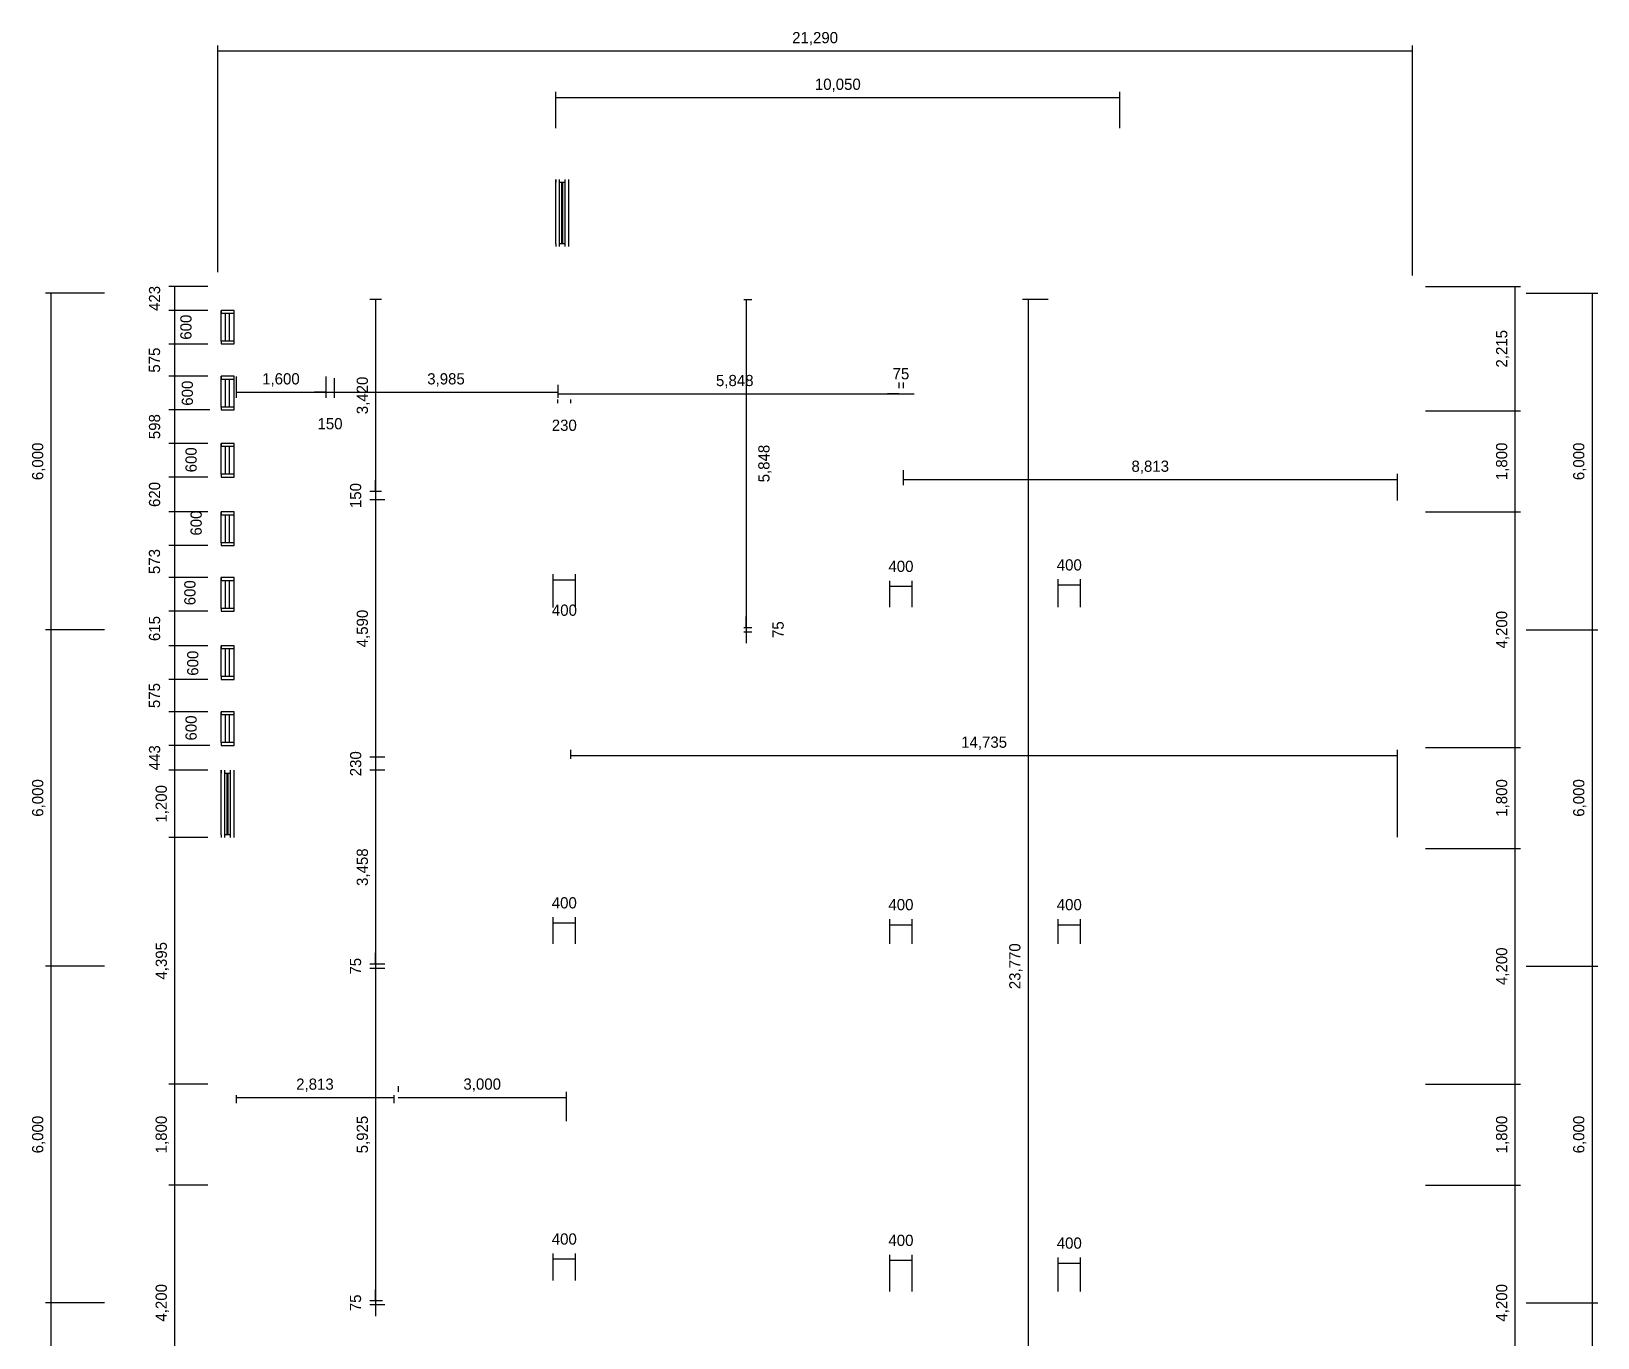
# Model space of a CAD drawing. Extents: x -2017610 to 288295, y -481381 to 250994.
# Drawn here: x 107735 to 135650, y -262426 to -239139 of the extents above; entities that cross this region are included whole.
import ezdxf

# ---------------------------------------------------------------- set-up
doc = ezdxf.new("R2010")
doc.units = 0
doc.header["$LTSCALE"] = 7
doc.header["$MEASUREMENT"] = 0
doc.header["$PDMODE"] = 2
doc.layers.get('0').update_dxf_attribs({"linetype": 'CONTINUOUS'})
doc.layers.get('DEFPOINTS').update_dxf_attribs({"linetype": 'CONTINUOUS'})
doc.layers.add('DIM', color=1, linetype='CONTINUOUS')
doc.layers.add('DOOR-WINDOW', color=8, linetype='CONTINUOUS')
doc.styles.add('STYLUS', font='stylu.ttf')
doc.dimstyles.new('DIM100S', dxfattribs={"dimscale": 0, "dimtxt": 200, "dimasz": 200, "dimexe": 100, "dimexo": 200, "dimgap": 100, "dimtad": 1, "dimdec": 0, "dimtxsty": 'STYLUS', "dimblk1": 'ARCHTICK', "dimblk2": 'ARCHTICK', "dimsah": 1, "dimcen": 100, "dimclrd": 256, "dimclre": 256, "dimclrt": 10, "dimazin": 3, "dimtfac": 1, "dimtdec": 0, "dimtmove": 0, "dimatfit": 3, "dimtolj": 1, "dimtzin": 0})

# ---------------------------------------------------------------- blocks, each defined once
blk = doc.blocks.new('*D485')
at = {"layer": 'DEFPOINTS', "color": 0}
for p in [(126433, -249007), (126033, -249605), (126433, -249605)]:
    blk.add_point(p, dxfattribs=at)
at = {"layer": 'DIM'}
for p, q in [((126033, -249405), (126033, -248907)), ((126433, -249405), (126433, -248907)), ((126033, -249007), (126433, -249007))]:
    blk.add_line(p, q, dxfattribs=at)
at = {"layer": 'DIM', "color": 10, "insert": (126233, -248652), "char_height": 200, "attachment_point": 5, "style": 'STYLUS'}
blk.add_mtext('\\A1;400', dxfattribs=at)
blk = doc.blocks.new('_ARCHTICK')
blk = doc.blocks.new('*D486')
at = {"layer": 'DEFPOINTS', "color": 0}
for p in [(123433, -249032), (123033, -249605), (123433, -249605)]:
    blk.add_point(p, dxfattribs=at)
at = {"layer": 'DIM'}
for p, q in [((123033, -249405), (123033, -248932)), ((123433, -249405), (123433, -248932)), ((123033, -249032), (123433, -249032))]:
    blk.add_line(p, q, dxfattribs=at)
at = {"layer": 'DIM', "color": 10, "insert": (123233, -248677), "char_height": 200, "attachment_point": 5, "style": 'STYLUS'}
blk.add_mtext('\\A1;400', dxfattribs=at)
blk = doc.blocks.new('*D487')
at = {"layer": 'DEFPOINTS', "color": 0}
for p in [(117435, -248914), (117035, -249608), (117435, -249608)]:
    blk.add_point(p, dxfattribs=at)
at = {"layer": 'DIM'}
for p, q in [((117035, -249408), (117035, -248814)), ((117035, -248914), (117435, -248914)), ((117435, -249408), (117435, -248814))]:
    blk.add_line(p, q, dxfattribs=at)
at = {"layer": 'DIM', "color": 10, "insert": (117235, -249459), "char_height": 200, "attachment_point": 5, "style": 'STYLUS'}
blk.add_mtext('\\A1;400', dxfattribs=at)
blk = doc.blocks.new('*D488')
at = {"layer": 'DEFPOINTS', "color": 0}
for p in [(117433, -255030), (117033, -255605), (117433, -255605)]:
    blk.add_point(p, dxfattribs=at)
at = {"layer": 'DIM'}
for p, q in [((117033, -255405), (117033, -254930)), ((117033, -255030), (117433, -255030)), ((117433, -255405), (117433, -254930))]:
    blk.add_line(p, q, dxfattribs=at)
at = {"layer": 'DIM', "color": 10, "insert": (117233, -254675), "char_height": 200, "attachment_point": 5, "style": 'STYLUS'}
blk.add_mtext('\\A1;400', dxfattribs=at)
blk = doc.blocks.new('*D489')
at = {"layer": 'DEFPOINTS', "color": 0}
for p in [(123433, -255064), (123033, -255605), (123433, -255605)]:
    blk.add_point(p, dxfattribs=at)
at = {"layer": 'DIM'}
for p, q in [((123033, -255405), (123033, -254964)), ((123033, -255064), (123433, -255064)), ((123433, -255405), (123433, -254964))]:
    blk.add_line(p, q, dxfattribs=at)
at = {"layer": 'DIM', "color": 10, "insert": (123233, -254708), "char_height": 200, "attachment_point": 5, "style": 'STYLUS'}
blk.add_mtext('\\A1;400', dxfattribs=at)
blk = doc.blocks.new('*D490')
at = {"layer": 'DEFPOINTS', "color": 0}
for p in [(126433, -255064), (126033, -255605), (126433, -255605)]:
    blk.add_point(p, dxfattribs=at)
at = {"layer": 'DIM'}
for p, q in [((126033, -255405), (126033, -254964)), ((126033, -255064), (126433, -255064)), ((126433, -255405), (126433, -254964))]:
    blk.add_line(p, q, dxfattribs=at)
at = {"layer": 'DIM', "color": 10, "insert": (126233, -254708), "char_height": 200, "attachment_point": 5, "style": 'STYLUS'}
blk.add_mtext('\\A1;400', dxfattribs=at)
blk = doc.blocks.new('*D491')
at = {"layer": 'DEFPOINTS', "color": 0}
for p in [(117433, -261023), (117033, -261605), (117433, -261605)]:
    blk.add_point(p, dxfattribs=at)
at = {"layer": 'DIM'}
for p, q in [((117033, -261405), (117033, -260923)), ((117433, -261405), (117433, -260923)), ((117033, -261023), (117433, -261023))]:
    blk.add_line(p, q, dxfattribs=at)
at = {"layer": 'DIM', "color": 10, "insert": (117233, -260668), "char_height": 200, "attachment_point": 5, "style": 'STYLUS'}
blk.add_mtext('\\A1;400', dxfattribs=at)
blk = doc.blocks.new('*D492')
at = {"layer": 'DEFPOINTS', "color": 0}
for p in [(123433, -261047), (123033, -261805), (123433, -261805)]:
    blk.add_point(p, dxfattribs=at)
at = {"layer": 'DIM'}
for p, q in [((123033, -261605), (123033, -260947)), ((123433, -261605), (123433, -260947)), ((123033, -261047), (123433, -261047))]:
    blk.add_line(p, q, dxfattribs=at)
at = {"layer": 'DIM', "color": 10, "insert": (123233, -260692), "char_height": 200, "attachment_point": 5, "style": 'STYLUS'}
blk.add_mtext('\\A1;400', dxfattribs=at)
blk = doc.blocks.new('*D493')
at = {"layer": 'DEFPOINTS', "color": 0}
for p in [(126433, -261096), (126033, -261805), (126433, -261805)]:
    blk.add_point(p, dxfattribs=at)
at = {"layer": 'DIM'}
for p, q in [((126033, -261605), (126033, -260996)), ((126433, -261605), (126433, -260996)), ((126033, -261096), (126433, -261096))]:
    blk.add_line(p, q, dxfattribs=at)
at = {"layer": 'DIM', "color": 10, "insert": (126233, -260741), "char_height": 200, "attachment_point": 5, "style": 'STYLUS'}
blk.add_mtext('\\A1;400', dxfattribs=at)
blk = doc.blocks.new('*D495')
at = {"layer": 'DEFPOINTS', "color": 0}
for p in [(127133, -240320), (117083, -241065), (127133, -241065)]:
    blk.add_point(p, dxfattribs=at)
at = {"layer": 'DIM'}
for p, q in [((117083, -240865), (117083, -240220)), ((117083, -240320), (127133, -240320)), ((127133, -240865), (127133, -240220))]:
    blk.add_line(p, q, dxfattribs=at)
at = {"layer": 'DIM', "color": 10, "insert": (122108, -240101), "char_height": 200, "attachment_point": 5, "style": 'STYLUS'}
blk.add_mtext('\\A1;10,050', dxfattribs=at)
blk = doc.blocks.new('*D496')
at = {"layer": 'DEFPOINTS', "color": 0}
for p in [(132348, -239489), (111058, -243630), (132348, -243690)]:
    blk.add_point(p, dxfattribs=at)
at = {"layer": 'DIM'}
for p, q in [((111058, -243430), (111058, -239389)), ((111058, -239489), (132348, -239489)), ((132348, -243490), (132348, -239389))]:
    blk.add_line(p, q, dxfattribs=at)
at = {"layer": 'DIM', "color": 10, "insert": (121703, -239270), "char_height": 200, "attachment_point": 5, "style": 'STYLUS'}
blk.add_mtext('\\A1;21,290', dxfattribs=at)
blk = doc.blocks.new('*D505')
at = {"layer": 'DEFPOINTS', "color": 0}
for p in [(132383, -243690), (132383, -245905), (134176, -245905)]:
    blk.add_point(p, dxfattribs=at)
at = {"layer": 'DIM'}
for p, q in [((132583, -243690), (134276, -243690)), ((134176, -243690), (134176, -245905)), ((132583, -245905), (134276, -245905))]:
    blk.add_line(p, q, dxfattribs=at)
at = {"layer": 'DIM', "color": 10, "insert": (133958, -244798), "char_height": 200, "attachment_point": 5, "rotation": 90, "style": 'STYLUS'}
blk.add_mtext('\\A1;2,215', dxfattribs=at)
blk = doc.blocks.new('*D506')
at = {"layer": 'DEFPOINTS', "color": 0}
for p in [(132383, -245905), (132383, -247705), (134176, -247705)]:
    blk.add_point(p, dxfattribs=at)
at = {"layer": 'DIM'}
for p, q in [((132583, -245905), (134276, -245905)), ((134176, -245905), (134176, -247705)), ((132583, -247705), (134276, -247705))]:
    blk.add_line(p, q, dxfattribs=at)
at = {"layer": 'DIM', "color": 10, "insert": (133957, -246805), "char_height": 200, "attachment_point": 5, "rotation": 90, "style": 'STYLUS'}
blk.add_mtext('\\A1;1,800', dxfattribs=at)
blk = doc.blocks.new('*D507')
at = {"layer": 'DEFPOINTS', "color": 0}
for p in [(132383, -247705), (132383, -251905), (134176, -251905)]:
    blk.add_point(p, dxfattribs=at)
at = {"layer": 'DIM'}
for p, q in [((132583, -247705), (134276, -247705)), ((134176, -247705), (134176, -251905)), ((132583, -251905), (134276, -251905))]:
    blk.add_line(p, q, dxfattribs=at)
at = {"layer": 'DIM', "color": 10, "insert": (133957, -249805), "char_height": 200, "attachment_point": 5, "rotation": 90, "style": 'STYLUS'}
blk.add_mtext('\\A1;4,200', dxfattribs=at)
blk = doc.blocks.new('*D508')
at = {"layer": 'DEFPOINTS', "color": 0}
for p in [(132383, -251905), (132383, -253705), (134176, -253705)]:
    blk.add_point(p, dxfattribs=at)
at = {"layer": 'DIM'}
for p, q in [((132583, -251905), (134276, -251905)), ((134176, -251905), (134176, -253705)), ((132583, -253705), (134276, -253705))]:
    blk.add_line(p, q, dxfattribs=at)
at = {"layer": 'DIM', "color": 10, "insert": (133957, -252805), "char_height": 200, "attachment_point": 5, "rotation": 90, "style": 'STYLUS'}
blk.add_mtext('\\A1;1,800', dxfattribs=at)
blk = doc.blocks.new('*D509')
at = {"layer": 'DEFPOINTS', "color": 0}
for p in [(132383, -253705), (132383, -257905), (134176, -257905)]:
    blk.add_point(p, dxfattribs=at)
at = {"layer": 'DIM'}
for p, q in [((132583, -253705), (134276, -253705)), ((134176, -253705), (134176, -257905)), ((132583, -257905), (134276, -257905))]:
    blk.add_line(p, q, dxfattribs=at)
at = {"layer": 'DIM', "color": 10, "insert": (133957, -255805), "char_height": 200, "attachment_point": 5, "rotation": 90, "style": 'STYLUS'}
blk.add_mtext('\\A1;4,200', dxfattribs=at)
blk = doc.blocks.new('*D510')
at = {"layer": 'DEFPOINTS', "color": 0}
for p in [(132383, -257905), (132383, -259705), (134176, -259705)]:
    blk.add_point(p, dxfattribs=at)
at = {"layer": 'DIM'}
for p, q in [((132583, -257905), (134276, -257905)), ((134176, -257905), (134176, -259705)), ((132583, -259705), (134276, -259705))]:
    blk.add_line(p, q, dxfattribs=at)
at = {"layer": 'DIM', "color": 10, "insert": (133957, -258805), "char_height": 200, "attachment_point": 5, "rotation": 90, "style": 'STYLUS'}
blk.add_mtext('\\A1;1,800', dxfattribs=at)
blk = doc.blocks.new('*D511')
at = {"layer": 'DEFPOINTS', "color": 0}
for p in [(132383, -259705), (132383, -263905), (134176, -263905)]:
    blk.add_point(p, dxfattribs=at)
at = {"layer": 'DIM'}
for p, q in [((132583, -259705), (134276, -259705)), ((134176, -259705), (134176, -263905)), ((132583, -263905), (134276, -263905))]:
    blk.add_line(p, q, dxfattribs=at)
at = {"layer": 'DIM', "color": 10, "insert": (133957, -261805), "char_height": 200, "attachment_point": 5, "rotation": 90, "style": 'STYLUS'}
blk.add_mtext('\\A1;4,200', dxfattribs=at)
blk = doc.blocks.new('*D514')
at = {"layer": 'DEFPOINTS', "color": 0}
for p in [(134176, -243805), (134176, -249805), (135550, -249805)]:
    blk.add_point(p, dxfattribs=at)
at = {"layer": 'DIM'}
for p, q in [((134376, -243805), (135650, -243805)), ((135550, -243805), (135550, -249805)), ((134376, -249805), (135650, -249805))]:
    blk.add_line(p, q, dxfattribs=at)
at = {"layer": 'DIM', "color": 10, "insert": (135331, -246805), "char_height": 200, "attachment_point": 5, "rotation": 90, "style": 'STYLUS'}
blk.add_mtext('\\A1;6,000', dxfattribs=at)
blk = doc.blocks.new('*D515')
at = {"layer": 'DEFPOINTS', "color": 0}
for p in [(134176, -249805), (134176, -255805), (135550, -255805)]:
    blk.add_point(p, dxfattribs=at)
at = {"layer": 'DIM'}
for p, q in [((134376, -249805), (135650, -249805)), ((135550, -249805), (135550, -255805)), ((134376, -255805), (135650, -255805))]:
    blk.add_line(p, q, dxfattribs=at)
at = {"layer": 'DIM', "color": 10, "insert": (135331, -252805), "char_height": 200, "attachment_point": 5, "rotation": 90, "style": 'STYLUS'}
blk.add_mtext('\\A1;6,000', dxfattribs=at)
blk = doc.blocks.new('*D516')
at = {"layer": 'DEFPOINTS', "color": 0}
for p in [(134176, -255805), (134176, -261805), (135550, -261805)]:
    blk.add_point(p, dxfattribs=at)
at = {"layer": 'DIM'}
for p, q in [((134376, -255805), (135650, -255805)), ((135550, -255805), (135550, -261805)), ((134376, -261805), (135650, -261805))]:
    blk.add_line(p, q, dxfattribs=at)
at = {"layer": 'DIM', "color": 10, "insert": (135331, -258805), "char_height": 200, "attachment_point": 5, "rotation": 90, "style": 'STYLUS'}
blk.add_mtext('\\A1;6,000', dxfattribs=at)
blk = doc.blocks.new('*D517')
at = {"layer": 'DEFPOINTS', "color": 0}
for p in [(134176, -261805), (134176, -267805), (135550, -267805)]:
    blk.add_point(p, dxfattribs=at)
at = {"layer": 'DIM'}
for p, q in [((134376, -261805), (135650, -261805)), ((135550, -261805), (135550, -267805)), ((134376, -267805), (135650, -267805))]:
    blk.add_line(p, q, dxfattribs=at)
at = {"layer": 'DIM', "color": 10, "insert": (135331, -264805), "char_height": 200, "attachment_point": 5, "rotation": 90, "style": 'STYLUS'}
blk.add_mtext('\\A1;6,000', dxfattribs=at)
blk = doc.blocks.new('*D519')
at = {"layer": 'DEFPOINTS', "color": 0}
for p in [(109240, -243805), (108085, -249805), (109240, -249805)]:
    blk.add_point(p, dxfattribs=at)
at = {"layer": 'DIM'}
for p, q in [((109040, -243805), (107985, -243805)), ((108085, -243805), (108085, -249805)), ((109040, -249805), (107985, -249805))]:
    blk.add_line(p, q, dxfattribs=at)
at = {"layer": 'DIM', "color": 10, "insert": (107866, -246805), "char_height": 200, "attachment_point": 5, "rotation": 90, "style": 'STYLUS'}
blk.add_mtext('\\A1;6,000', dxfattribs=at)
blk = doc.blocks.new('*D520')
at = {"layer": 'DEFPOINTS', "color": 0}
for p in [(109240, -249805), (108085, -255805), (109240, -255805)]:
    blk.add_point(p, dxfattribs=at)
at = {"layer": 'DIM'}
for p, q in [((109040, -249805), (107985, -249805)), ((108085, -249805), (108085, -255805)), ((109040, -255805), (107985, -255805))]:
    blk.add_line(p, q, dxfattribs=at)
at = {"layer": 'DIM', "color": 10, "insert": (107866, -252805), "char_height": 200, "attachment_point": 5, "rotation": 90, "style": 'STYLUS'}
blk.add_mtext('\\A1;6,000', dxfattribs=at)
blk = doc.blocks.new('*D521')
at = {"layer": 'DEFPOINTS', "color": 0}
for p in [(109240, -255805), (108085, -261805), (109240, -261805)]:
    blk.add_point(p, dxfattribs=at)
at = {"layer": 'DIM'}
for p, q in [((109040, -255805), (107985, -255805)), ((108085, -255805), (108085, -261805)), ((109040, -261805), (107985, -261805))]:
    blk.add_line(p, q, dxfattribs=at)
at = {"layer": 'DIM', "color": 10, "insert": (107866, -258805), "char_height": 200, "attachment_point": 5, "rotation": 90, "style": 'STYLUS'}
blk.add_mtext('\\A1;6,000', dxfattribs=at)
blk = doc.blocks.new('*D522')
at = {"layer": 'DEFPOINTS', "color": 0}
for p in [(109240, -261805), (108085, -267805), (109240, -267805)]:
    blk.add_point(p, dxfattribs=at)
at = {"layer": 'DIM'}
for p, q in [((109040, -261805), (107985, -261805)), ((108085, -261805), (108085, -267805)), ((109040, -267805), (107985, -267805))]:
    blk.add_line(p, q, dxfattribs=at)
at = {"layer": 'DIM', "color": 10, "insert": (107866, -264805), "char_height": 200, "attachment_point": 5, "rotation": 90, "style": 'STYLUS'}
blk.add_mtext('\\A1;6,000', dxfattribs=at)
blk = doc.blocks.new('*D597')
at = {"layer": 'DEFPOINTS', "color": 0}
for p in [(111383, -245095), (112983, -245095), (112983, -245570)]:
    blk.add_point(p, dxfattribs=at)
at = {"layer": 'DIM'}
for p, q in [((111383, -245295), (111383, -245670)), ((112983, -245295), (112983, -245670)), ((111383, -245570), (112983, -245570))]:
    blk.add_line(p, q, dxfattribs=at)
at = {"layer": 'DIM', "color": 10, "insert": (112183, -245352), "char_height": 200, "attachment_point": 5, "style": 'STYLUS'}
blk.add_mtext('\\A1;1,600', dxfattribs=at)
blk = doc.blocks.new('*D853')
at = {"layer": 'DEFPOINTS', "color": 0}
for p in [(112983, -245095), (113133, -245120), (113133, -245570)]:
    blk.add_point(p, dxfattribs=at)
at = {"layer": 'DIM'}
for p, q in [((112983, -245295), (112983, -245670)), ((113133, -245320), (113133, -245670)), ((112983, -245570), (112783, -245570)), ((112983, -245570), (113133, -245570)), ((113133, -245570), (113333, -245570))]:
    blk.add_line(p, q, dxfattribs=at)
at = {"layer": 'DIM', "color": 10, "insert": (113058, -246135), "char_height": 200, "attachment_point": 5, "style": 'STYLUS'}
blk.add_mtext('\\A1;150', dxfattribs=at)
blk = doc.blocks.new('*D598')
at = {"layer": 'DEFPOINTS', "color": 0}
for p in [(113133, -245120), (117118, -245238), (117118, -245570)]:
    blk.add_point(p, dxfattribs=at)
at = {"layer": 'DIM'}
for p, q in [((113133, -245320), (113133, -245670)), ((113133, -245570), (117118, -245570)), ((117118, -245438), (117118, -245670))]:
    blk.add_line(p, q, dxfattribs=at)
at = {"layer": 'DIM', "color": 10, "insert": (115125, -245352), "char_height": 200, "attachment_point": 5, "style": 'STYLUS'}
blk.add_mtext('\\A1;3,985', dxfattribs=at)
blk = doc.blocks.new('W600')
at = {"layer": 'DOOR-WINDOW', "ltscale": 1000}
for p, q in [((50, 0), (0, 0)), ((0, 0), (0, -230)), ((50, 0), (600, 0)), ((50, -230), (50, 0)), ((550, 0), (550, -230)), ((600, 0), (550, 0)), ((600, -230), (600, 0)), ((0, -230), (50, -230)), ((50, -80), (550, -80)), ((50, -150), (550, -150)), ((50, -230), (600, -230)), ((550, -230), (600, -230))]:
    blk.add_line(p, q, dxfattribs=at)
blk = doc.blocks.new('W1200')
for p, q in [((50, 230), (0, 230)), ((0, 165), (1200, 165)), ((0, 65), (1200, 65)), ((0, 0), (50, 0)), ((50, 230), (1200, 230)), ((50, 65), (50, 165)), ((50, 125), (1150, 125)), ((50, 105), (1150, 105)), ((50, 0), (1200, 0)), ((1200, 230), (1150, 230)), ((1150, 165), (1150, 65)), ((1150, 0), (1200, 0))]:
    blk.add_line(p, q)
blk = doc.blocks.new('*D707')
at = {"layer": 'DEFPOINTS', "color": 0}
for p in [(111083, -243690), (110287, -244113), (111083, -244113)]:
    blk.add_point(p, dxfattribs=at)
at = {"layer": 'DIM'}
for p, q in [((110883, -243690), (110187, -243690)), ((110287, -243690), (110287, -244113)), ((110883, -244113), (110187, -244113))]:
    blk.add_line(p, q, dxfattribs=at)
at = {"layer": 'DIM', "color": 10, "insert": (109932, -243901), "char_height": 200, "attachment_point": 5, "rotation": 90, "style": 'STYLUS'}
blk.add_mtext('\\A1;423', dxfattribs=at)
blk = doc.blocks.new('*D708')
at = {"layer": 'DEFPOINTS', "color": 0}
for p in [(111083, -244113), (110287, -244713), (111083, -244713)]:
    blk.add_point(p, dxfattribs=at)
at = {"layer": 'DIM'}
for p, q in [((110883, -244113), (110187, -244113)), ((110287, -244113), (110287, -244713)), ((110883, -244713), (110187, -244713))]:
    blk.add_line(p, q, dxfattribs=at)
at = {"layer": 'DIM', "color": 10, "insert": (110491, -244413), "char_height": 200, "attachment_point": 5, "rotation": 90, "style": 'STYLUS'}
blk.add_mtext('\\A1;600', dxfattribs=at)
blk = doc.blocks.new('*D709')
at = {"layer": 'DEFPOINTS', "color": 0}
for p in [(111083, -244713), (110287, -245288), (111083, -245288)]:
    blk.add_point(p, dxfattribs=at)
at = {"layer": 'DIM'}
for p, q in [((110883, -244713), (110187, -244713)), ((110287, -244713), (110287, -245288)), ((110883, -245288), (110187, -245288))]:
    blk.add_line(p, q, dxfattribs=at)
at = {"layer": 'DIM', "color": 10, "insert": (109930, -245000), "char_height": 200, "attachment_point": 5, "rotation": 90, "style": 'STYLUS'}
blk.add_mtext('\\A1;575', dxfattribs=at)
blk = doc.blocks.new('*D710')
at = {"layer": 'DEFPOINTS', "color": 0}
for p in [(111083, -245288), (110287, -245888), (111118, -245888)]:
    blk.add_point(p, dxfattribs=at)
at = {"layer": 'DIM'}
for p, q in [((110883, -245288), (110187, -245288)), ((110287, -245288), (110287, -245888)), ((110918, -245888), (110187, -245888))]:
    blk.add_line(p, q, dxfattribs=at)
at = {"layer": 'DIM', "color": 10, "insert": (110516, -245590), "char_height": 200, "attachment_point": 5, "rotation": 90, "style": 'STYLUS'}
blk.add_mtext('\\A1;600', dxfattribs=at)
blk = doc.blocks.new('*D711')
at = {"layer": 'DEFPOINTS', "color": 0}
for p in [(111118, -245888), (110287, -246485), (111083, -246485)]:
    blk.add_point(p, dxfattribs=at)
at = {"layer": 'DIM'}
for p, q in [((110918, -245888), (110187, -245888)), ((110287, -245888), (110287, -246485)), ((110883, -246485), (110187, -246485))]:
    blk.add_line(p, q, dxfattribs=at)
at = {"layer": 'DIM', "color": 10, "insert": (109932, -246186), "char_height": 200, "attachment_point": 5, "rotation": 90, "style": 'STYLUS'}
blk.add_mtext('\\A1;598', dxfattribs=at)
blk = doc.blocks.new('*D712')
at = {"layer": 'DEFPOINTS', "color": 0}
for p in [(111083, -246485), (110287, -247085), (111083, -247085)]:
    blk.add_point(p, dxfattribs=at)
at = {"layer": 'DIM'}
for p, q in [((110883, -246485), (110187, -246485)), ((110287, -246485), (110287, -247085)), ((110883, -247085), (110187, -247085))]:
    blk.add_line(p, q, dxfattribs=at)
at = {"layer": 'DIM', "color": 10, "insert": (110583, -246777), "char_height": 200, "attachment_point": 5, "rotation": 90, "style": 'STYLUS'}
blk.add_mtext('\\A1;600', dxfattribs=at)
blk = doc.blocks.new('*D713')
at = {"layer": 'DEFPOINTS', "color": 0}
for p in [(111083, -247085), (110287, -247705), (111083, -247705)]:
    blk.add_point(p, dxfattribs=at)
at = {"layer": 'DIM'}
for p, q in [((110883, -247085), (110187, -247085)), ((110287, -247085), (110287, -247705)), ((110883, -247705), (110187, -247705))]:
    blk.add_line(p, q, dxfattribs=at)
at = {"layer": 'DIM', "color": 10, "insert": (109932, -247395), "char_height": 200, "attachment_point": 5, "rotation": 90, "style": 'STYLUS'}
blk.add_mtext('\\A1;620', dxfattribs=at)
blk = doc.blocks.new('*D714')
at = {"layer": 'DEFPOINTS', "color": 0}
for p in [(111083, -247705), (110287, -248305), (111083, -248305)]:
    blk.add_point(p, dxfattribs=at)
at = {"layer": 'DIM'}
for p, q in [((110883, -247705), (110187, -247705)), ((110287, -247705), (110287, -248305)), ((110883, -248305), (110187, -248305))]:
    blk.add_line(p, q, dxfattribs=at)
at = {"layer": 'DIM', "color": 10, "insert": (110673, -247905), "char_height": 200, "attachment_point": 5, "rotation": 90, "style": 'STYLUS'}
blk.add_mtext('\\A1;600', dxfattribs=at)
blk = doc.blocks.new('*D715')
at = {"layer": 'DEFPOINTS', "color": 0}
for p in [(111083, -248305), (110287, -248878), (111083, -248878)]:
    blk.add_point(p, dxfattribs=at)
at = {"layer": 'DIM'}
for p, q in [((110883, -248305), (110187, -248305)), ((110287, -248305), (110287, -248878)), ((110883, -248878), (110187, -248878))]:
    blk.add_line(p, q, dxfattribs=at)
at = {"layer": 'DIM', "color": 10, "insert": (109930, -248591), "char_height": 200, "attachment_point": 5, "rotation": 90, "style": 'STYLUS'}
blk.add_mtext('\\A1;573', dxfattribs=at)
blk = doc.blocks.new('*D716')
at = {"layer": 'DEFPOINTS', "color": 0}
for p in [(111083, -248878), (110287, -249478), (111083, -249478)]:
    blk.add_point(p, dxfattribs=at)
at = {"layer": 'DIM'}
for p, q in [((110883, -248878), (110187, -248878)), ((110287, -248878), (110287, -249478)), ((110883, -249478), (110187, -249478))]:
    blk.add_line(p, q, dxfattribs=at)
at = {"layer": 'DIM', "color": 10, "insert": (110562, -249147), "char_height": 200, "attachment_point": 5, "rotation": 90, "style": 'STYLUS'}
blk.add_mtext('\\A1;600', dxfattribs=at)
blk = doc.blocks.new('*D717')
at = {"layer": 'DEFPOINTS', "color": 0}
for p in [(111083, -249478), (110287, -250093), (111083, -250093)]:
    blk.add_point(p, dxfattribs=at)
at = {"layer": 'DIM'}
for p, q in [((110883, -249478), (110187, -249478)), ((110287, -249478), (110287, -250093)), ((110883, -250093), (110187, -250093))]:
    blk.add_line(p, q, dxfattribs=at)
at = {"layer": 'DIM', "color": 10, "insert": (109932, -249785), "char_height": 200, "attachment_point": 5, "rotation": 90, "style": 'STYLUS'}
blk.add_mtext('\\A1;615', dxfattribs=at)
blk = doc.blocks.new('*D718')
at = {"layer": 'DEFPOINTS', "color": 0}
for p in [(111083, -250093), (110287, -250693), (111083, -250693)]:
    blk.add_point(p, dxfattribs=at)
at = {"layer": 'DIM'}
for p, q in [((110883, -250093), (110187, -250093)), ((110287, -250093), (110287, -250693)), ((110883, -250693), (110187, -250693))]:
    blk.add_line(p, q, dxfattribs=at)
at = {"layer": 'DIM', "color": 10, "insert": (110613, -250403), "char_height": 200, "attachment_point": 5, "rotation": 90, "style": 'STYLUS'}
blk.add_mtext('\\A1;600', dxfattribs=at)
blk = doc.blocks.new('*D719')
at = {"layer": 'DEFPOINTS', "color": 0}
for p in [(111083, -250693), (110287, -251268), (111083, -251268)]:
    blk.add_point(p, dxfattribs=at)
at = {"layer": 'DIM'}
for p, q in [((110883, -250693), (110187, -250693)), ((110287, -250693), (110287, -251268)), ((110883, -251268), (110187, -251268))]:
    blk.add_line(p, q, dxfattribs=at)
at = {"layer": 'DIM', "color": 10, "insert": (109930, -250980), "char_height": 200, "attachment_point": 5, "rotation": 90, "style": 'STYLUS'}
blk.add_mtext('\\A1;575', dxfattribs=at)
blk = doc.blocks.new('*D720')
at = {"layer": 'DEFPOINTS', "color": 0}
for p in [(111083, -251268), (110287, -251868), (111118, -251868)]:
    blk.add_point(p, dxfattribs=at)
at = {"layer": 'DIM'}
for p, q in [((110883, -251268), (110187, -251268)), ((110287, -251268), (110287, -251868)), ((110918, -251868), (110187, -251868))]:
    blk.add_line(p, q, dxfattribs=at)
at = {"layer": 'DIM', "color": 10, "insert": (110583, -251558), "char_height": 200, "attachment_point": 5, "rotation": 90, "style": 'STYLUS'}
blk.add_mtext('\\A1;600', dxfattribs=at)
blk = doc.blocks.new('*D721')
at = {"layer": 'DEFPOINTS', "color": 0}
for p in [(111118, -251868), (110287, -252310), (111083, -252310)]:
    blk.add_point(p, dxfattribs=at)
at = {"layer": 'DIM'}
for p, q in [((110918, -251868), (110187, -251868)), ((110287, -251868), (110287, -252310)), ((110883, -252310), (110187, -252310))]:
    blk.add_line(p, q, dxfattribs=at)
at = {"layer": 'DIM', "color": 10, "insert": (109932, -252089), "char_height": 200, "attachment_point": 5, "rotation": 90, "style": 'STYLUS'}
blk.add_mtext('\\A1;443', dxfattribs=at)
blk = doc.blocks.new('*D722')
at = {"layer": 'DEFPOINTS', "color": 0}
for p in [(111083, -252310), (110287, -253510), (111083, -253510)]:
    blk.add_point(p, dxfattribs=at)
at = {"layer": 'DIM'}
for p, q in [((110883, -252310), (110187, -252310)), ((110287, -252310), (110287, -253510)), ((110883, -253510), (110187, -253510))]:
    blk.add_line(p, q, dxfattribs=at)
at = {"layer": 'DIM', "color": 10, "insert": (110068, -252910), "char_height": 200, "attachment_point": 5, "rotation": 90, "style": 'STYLUS'}
blk.add_mtext('\\A1;1,200', dxfattribs=at)
blk = doc.blocks.new('*D723')
at = {"layer": 'DEFPOINTS', "color": 0}
for p in [(111083, -253510), (110287, -257905), (111083, -257905)]:
    blk.add_point(p, dxfattribs=at)
at = {"layer": 'DIM'}
for p, q in [((110883, -253510), (110187, -253510)), ((110287, -253510), (110287, -257905)), ((110883, -257905), (110187, -257905))]:
    blk.add_line(p, q, dxfattribs=at)
at = {"layer": 'DIM', "color": 10, "insert": (110069, -255708), "char_height": 200, "attachment_point": 5, "rotation": 90, "style": 'STYLUS'}
blk.add_mtext('\\A1;4,395', dxfattribs=at)
blk = doc.blocks.new('*D724')
at = {"layer": 'DEFPOINTS', "color": 0}
for p in [(111083, -257905), (110287, -259705), (111083, -259705)]:
    blk.add_point(p, dxfattribs=at)
at = {"layer": 'DIM'}
for p, q in [((110883, -257905), (110187, -257905)), ((110287, -257905), (110287, -259705)), ((110883, -259705), (110187, -259705))]:
    blk.add_line(p, q, dxfattribs=at)
at = {"layer": 'DIM', "color": 10, "insert": (110068, -258805), "char_height": 200, "attachment_point": 5, "rotation": 90, "style": 'STYLUS'}
blk.add_mtext('\\A1;1,800', dxfattribs=at)
blk = doc.blocks.new('*D725')
at = {"layer": 'DEFPOINTS', "color": 0}
for p in [(111083, -259705), (110287, -263905), (111083, -263905)]:
    blk.add_point(p, dxfattribs=at)
at = {"layer": 'DIM'}
for p, q in [((110883, -259705), (110187, -259705)), ((110287, -259705), (110287, -263905)), ((110883, -263905), (110187, -263905))]:
    blk.add_line(p, q, dxfattribs=at)
at = {"layer": 'DIM', "color": 10, "insert": (110068, -261805), "char_height": 200, "attachment_point": 5, "rotation": 90, "style": 'STYLUS'}
blk.add_mtext('\\A1;4,200', dxfattribs=at)
blk = doc.blocks.new('*D730')
at = {"layer": 'DEFPOINTS', "color": 0}
for p in [(111383, -257905), (114195, -257905), (114195, -258143)]:
    blk.add_point(p, dxfattribs=at)
at = {"layer": 'DIM'}
for p, q in [((111383, -258105), (111383, -258243)), ((111383, -258143), (114195, -258143)), ((114195, -258105), (114195, -258243))]:
    blk.add_line(p, q, dxfattribs=at)
at = {"layer": 'DIM', "color": 10, "insert": (112789, -257925), "char_height": 200, "attachment_point": 5, "style": 'STYLUS'}
blk.add_mtext('\\A1;2,813', dxfattribs=at)
blk = doc.blocks.new('*D731')
at = {"layer": 'DEFPOINTS', "color": 0}
for p in [(114270, -258143), (117270, -258143), (117270, -258768)]:
    blk.add_point(p, dxfattribs=at)
at = {"layer": 'DIM'}
for p, q in [((114270, -257943), (114270, -258043)), ((114270, -258143), (117270, -258143)), ((117270, -258568), (117270, -258043))]:
    blk.add_line(p, q, dxfattribs=at)
at = {"layer": 'DIM', "color": 10, "insert": (115770, -257924), "char_height": 200, "attachment_point": 5, "style": 'STYLUS'}
blk.add_mtext('\\A1;3,000', dxfattribs=at)
blk = doc.blocks.new('*D753')
at = {"layer": 'DEFPOINTS', "color": 0}
for p in [(114176, -243920), (113870, -247340), (114176, -247340)]:
    blk.add_point(p, dxfattribs=at)
at = {"layer": 'DIM'}
for p, q in [((113976, -243920), (113770, -243920)), ((113870, -243920), (113870, -247340)), ((113976, -247340), (113770, -247340))]:
    blk.add_line(p, q, dxfattribs=at)
at = {"layer": 'DIM', "color": 10, "insert": (113652, -245630), "char_height": 200, "attachment_point": 5, "rotation": 90, "style": 'STYLUS'}
blk.add_mtext('\\A1;3,420', dxfattribs=at)
blk = doc.blocks.new('*D754')
at = {"layer": 'DEFPOINTS', "color": 0}
for p in [(113870, -247490), (114176, -247340), (114233, -247490)]:
    blk.add_point(p, dxfattribs=at)
at = {"layer": 'DIM'}
for p, q in [((113870, -247340), (113870, -247140)), ((113976, -247340), (113770, -247340)), ((114033, -247490), (113770, -247490)), ((113870, -247340), (113870, -247490)), ((113870, -247490), (113870, -247690))]:
    blk.add_line(p, q, dxfattribs=at)
at = {"layer": 'DIM', "color": 10, "insert": (113515, -247415), "char_height": 200, "attachment_point": 5, "rotation": 90, "style": 'STYLUS'}
blk.add_mtext('\\A1;150', dxfattribs=at)
blk = doc.blocks.new('*D755')
at = {"layer": 'DEFPOINTS', "color": 0}
for p in [(114233, -247490), (113870, -252080), (114233, -252080)]:
    blk.add_point(p, dxfattribs=at)
at = {"layer": 'DIM'}
for p, q in [((114033, -247490), (113770, -247490)), ((113870, -247490), (113870, -252080)), ((114033, -252080), (113770, -252080))]:
    blk.add_line(p, q, dxfattribs=at)
at = {"layer": 'DIM', "color": 10, "insert": (113652, -249785), "char_height": 200, "attachment_point": 5, "rotation": 90, "style": 'STYLUS'}
blk.add_mtext('\\A1;4,590', dxfattribs=at)
blk = doc.blocks.new('*D756')
at = {"layer": 'DEFPOINTS', "color": 0}
for p in [(113870, -252310), (114233, -252080), (114233, -252310)]:
    blk.add_point(p, dxfattribs=at)
at = {"layer": 'DIM'}
for p, q in [((114033, -252080), (113770, -252080)), ((114033, -252310), (113770, -252310)), ((113870, -252080), (113870, -252310))]:
    blk.add_line(p, q, dxfattribs=at)
at = {"layer": 'DIM', "color": 10, "insert": (113516, -252195), "char_height": 200, "attachment_point": 5, "rotation": 90, "style": 'STYLUS'}
blk.add_mtext('\\A1;230', dxfattribs=at)
blk = doc.blocks.new('*D757')
at = {"layer": 'DEFPOINTS', "color": 0}
for p in [(114233, -252310), (113870, -255768), (114233, -255768)]:
    blk.add_point(p, dxfattribs=at)
at = {"layer": 'DIM'}
for p, q in [((114033, -252310), (113770, -252310)), ((113870, -252310), (113870, -255768)), ((114033, -255768), (113770, -255768))]:
    blk.add_line(p, q, dxfattribs=at)
at = {"layer": 'DIM', "color": 10, "insert": (113652, -254039), "char_height": 200, "attachment_point": 5, "rotation": 90, "style": 'STYLUS'}
blk.add_mtext('\\A1;3,458', dxfattribs=at)
blk = doc.blocks.new('*D758')
at = {"layer": 'DEFPOINTS', "color": 0}
for p in [(113870, -255843), (114233, -255768), (114233, -255843)]:
    blk.add_point(p, dxfattribs=at)
at = {"layer": 'DIM'}
for p, q in [((113870, -255768), (113870, -255568)), ((114033, -255768), (113770, -255768)), ((114033, -255843), (113770, -255843)), ((113870, -255768), (113870, -255843)), ((113870, -255843), (113870, -256043))]:
    blk.add_line(p, q, dxfattribs=at)
at = {"layer": 'DIM', "color": 10, "insert": (113513, -255805), "char_height": 200, "attachment_point": 5, "rotation": 90, "style": 'STYLUS'}
blk.add_mtext('\\A1;75', dxfattribs=at)
blk = doc.blocks.new('*D759')
at = {"layer": 'DEFPOINTS', "color": 0}
for p in [(114233, -255843), (113870, -261768), (114195, -261768)]:
    blk.add_point(p, dxfattribs=at)
at = {"layer": 'DIM'}
for p, q in [((114033, -255843), (113770, -255843)), ((113870, -255843), (113870, -261768)), ((113995, -261768), (113770, -261768))]:
    blk.add_line(p, q, dxfattribs=at)
at = {"layer": 'DIM', "color": 10, "insert": (113652, -258805), "char_height": 200, "attachment_point": 5, "rotation": 90, "style": 'STYLUS'}
blk.add_mtext('\\A1;5,925', dxfattribs=at)
blk = doc.blocks.new('*D760')
at = {"layer": 'DEFPOINTS', "color": 0}
for p in [(113870, -261843), (114195, -261768), (114233, -261843)]:
    blk.add_point(p, dxfattribs=at)
at = {"layer": 'DIM'}
for p, q in [((113870, -261768), (113870, -261568)), ((113995, -261768), (113770, -261768)), ((114033, -261843), (113770, -261843)), ((113870, -261768), (113870, -261843)), ((113870, -261843), (113870, -262043))]:
    blk.add_line(p, q, dxfattribs=at)
at = {"layer": 'DIM', "color": 10, "insert": (113513, -261805), "char_height": 200, "attachment_point": 5, "rotation": 90, "style": 'STYLUS'}
blk.add_mtext('\\A1;75', dxfattribs=at)
blk = doc.blocks.new('*D761')
at = {"layer": 'DEFPOINTS', "color": 0}
for p in [(117118, -245570), (117348, -245570), (117348, -245600)]:
    blk.add_point(p, dxfattribs=at)
at = {"layer": 'DIM'}
for p, q in [((117118, -245600), (117348, -245600)), ((117118, -245770), (117118, -245700)), ((117348, -245770), (117348, -245700))]:
    blk.add_line(p, q, dxfattribs=at)
at = {"layer": 'DIM', "color": 10, "insert": (117233, -246163), "char_height": 200, "attachment_point": 5, "style": 'STYLUS'}
blk.add_mtext('\\A1;230', dxfattribs=at)
blk = doc.blocks.new('*D762')
at = {"layer": 'DEFPOINTS', "color": 0}
for p in [(117348, -245570), (123195, -245600), (123195, -245600)]:
    blk.add_point(p, dxfattribs=at)
at = {"layer": 'DIM'}
for p, q in [((117348, -245600), (123195, -245600)), ((123195, -245400), (123195, -245500)), ((117348, -245770), (117348, -245700))]:
    blk.add_line(p, q, dxfattribs=at)
at = {"layer": 'DIM', "color": 10, "insert": (120271, -245382), "char_height": 200, "attachment_point": 5, "style": 'STYLUS'}
blk.add_mtext('\\A1;5,848', dxfattribs=at)
blk = doc.blocks.new('*D763')
at = {"layer": 'DEFPOINTS', "color": 0}
for p in [(123195, -245600), (123270, -245600), (123270, -245600)]:
    blk.add_point(p, dxfattribs=at)
at = {"layer": 'DIM'}
for p, q in [((123195, -245600), (122995, -245600)), ((123195, -245400), (123195, -245500)), ((123195, -245600), (123270, -245600)), ((123270, -245400), (123270, -245500)), ((123270, -245600), (123470, -245600))]:
    blk.add_line(p, q, dxfattribs=at)
at = {"layer": 'DIM', "color": 10, "insert": (123233, -245243), "char_height": 200, "attachment_point": 5, "style": 'STYLUS'}
blk.add_mtext('\\A1;75', dxfattribs=at)
blk = doc.blocks.new('*D764')
at = {"layer": 'DEFPOINTS', "color": 0}
for p in [(120233, -243920), (120233, -249768), (120473, -249768)]:
    blk.add_point(p, dxfattribs=at)
at = {"layer": 'DIM'}
for p, q in [((120433, -243920), (120573, -243920)), ((120473, -243920), (120473, -249768)), ((120433, -249768), (120573, -249768))]:
    blk.add_line(p, q, dxfattribs=at)
at = {"layer": 'DIM', "color": 10, "insert": (120809, -246844), "char_height": 200, "attachment_point": 5, "rotation": 90, "style": 'STYLUS'}
blk.add_mtext('\\A1;5,848', dxfattribs=at)
blk = doc.blocks.new('*D765')
at = {"layer": 'DEFPOINTS', "color": 0}
for p in [(120233, -249768), (120233, -249843), (120473, -249843)]:
    blk.add_point(p, dxfattribs=at)
at = {"layer": 'DIM'}
for p, q in [((120433, -249768), (120573, -249768)), ((120433, -249843), (120573, -249843)), ((120473, -249768), (120473, -249568)), ((120473, -249768), (120473, -249843)), ((120473, -249843), (120473, -250043))]:
    blk.add_line(p, q, dxfattribs=at)
at = {"layer": 'DIM', "color": 10, "insert": (121045, -249805), "char_height": 200, "attachment_point": 5, "rotation": 90, "style": 'STYLUS'}
blk.add_mtext('\\A1;75', dxfattribs=at)
blk = doc.blocks.new('*D768')
at = {"layer": 'DEFPOINTS', "color": 0}
for p in [(126058, -243920), (125500, -267690), (125993, -267690)]:
    blk.add_point(p, dxfattribs=at)
at = {"layer": 'DIM'}
for p, q in [((125858, -243920), (125400, -243920)), ((125500, -243920), (125500, -267690)), ((125793, -267690), (125400, -267690))]:
    blk.add_line(p, q, dxfattribs=at)
at = {"layer": 'DIM', "color": 10, "insert": (125281, -255805), "char_height": 200, "attachment_point": 5, "rotation": 90, "style": 'STYLUS'}
blk.add_mtext('\\A1;23,770', dxfattribs=at)
blk = doc.blocks.new('*D769')
at = {"layer": 'DEFPOINTS', "color": 0}
for p in [(123270, -246763), (132083, -247128), (132083, -247705)]:
    blk.add_point(p, dxfattribs=at)
at = {"layer": 'DIM'}
for p, q in [((123270, -246963), (123270, -247228)), ((132083, -247505), (132083, -247028)), ((123270, -247128), (132083, -247128))]:
    blk.add_line(p, q, dxfattribs=at)
at = {"layer": 'DIM', "color": 10, "insert": (127676, -246910), "char_height": 200, "attachment_point": 5, "style": 'STYLUS'}
blk.add_mtext('\\A1;8,813', dxfattribs=at)
blk = doc.blocks.new('*D770')
at = {"layer": 'DEFPOINTS', "color": 0}
for p in [(132083, -252047), (117348, -252310), (132083, -253705)]:
    blk.add_point(p, dxfattribs=at)
at = {"layer": 'DIM'}
for p, q in [((117348, -252110), (117348, -251947)), ((117348, -252047), (132083, -252047)), ((132083, -253505), (132083, -251947))]:
    blk.add_line(p, q, dxfattribs=at)
at = {"layer": 'DIM', "color": 10, "insert": (124715, -251829), "char_height": 200, "attachment_point": 5, "style": 'STYLUS'}
blk.add_mtext('\\A1;14,735', dxfattribs=at)

msp = doc.modelspace()

# ---------------------------------------------------------------- block references
at = {"layer": 'DOOR-WINDOW', "rotation": 90}
for name, p in [('W1200', (117312.5, -242977.6)), ('W600', (111117.5, -244712.6)), ('W600', (111117.5, -245887.6)), ('W600', (111117.5, -247085.1)), ('W600', (111117.5, -248305.1)), ('W600', (111117.5, -249477.6)), ('W600', (111117.5, -250692.6)), ('W600', (111117.5, -251867.6)), ('W1200', (111347.5, -253510.1))]:
    msp.add_blockref(name, p, dxfattribs=at)

# ---------------------------------------------------------------- dimensions: what is measured, and where the dimension line sits
at = {"layer": 'DIM'}
for base, p1, p2, picture, middle in [((132347.5, -239488.9), (111057.5, -243630.1), (132347.5, -243690.1), '*D496', (121702.5, -239270.2)), ((127132.5, -240320.1), (117082.5, -241065.1), (127132.5, -241065.1), '*D495', (122107.5, -240101.3)), ((112982.5, -245570.2), (111382.5, -245095.1), (112982.5, -245095.1), '*D597', (112182.5, -245351.5)), ((113132.5, -245570.2), (112982.5, -245095.1), (113132.5, -245120.1), '*D853', (113057.5, -246135.4)), ((117117.5, -245570.2), (113132.5, -245120.1), (117117.5, -245238.1), '*D598', (115125, -245352.2)), ((123195.0135584, -245599.7329266), (117347.5135584, -245570.245761), (123195.0135584, -245599.7329266), '*D762', (120271.2635584, -245381.7241418)), ((123270, -245599.7), (123195, -245599.7), (123270, -245599.7), '*D763', (123232.5, -245242.6)), ((117347.5, -245599.7), (117117.5, -245570.2), (117347.5, -245570.2), '*D761', (117232.5, -246162.7)), ((132082.5135584, -247127.6704638), (123270.0135584, -246762.6181033), (132082.5135584, -247705.1181033), '*D769', (127676.2635584, -246909.6616791)), ((123432.5, -249032.2), (123032.5, -249605.1), (123432.5, -249605.1), '*D486', (123232.5, -248677)), ((126432.5, -249007.4), (126032.5, -249605.1), (126432.5, -249605.1), '*D485', (126232.5, -248652.2)), ((132082.5, -252047), (117347.5, -252310.1), (132082.5, -253705.1), '*D770', (124715, -251829)), ((117432.5, -255030), (117032.5, -255605.1), (117432.5, -255605.1), '*D488', (117232.5, -254674.8)), ((123432.5, -255063.7), (123032.5, -255605.1), (123432.5, -255605.1), '*D489', (123232.5, -254708.5)), ((126432.5, -255063.7), (126032.5, -255605.1), (126432.5, -255605.1), '*D490', (126232.5, -254708.5)), ((114195.0135584, -258143.0607356), (111382.5135584, -257905.1181033), (114195.0135584, -257905.1181033), '*D730', (112788.7635584, -257925.0519508)), ((117270, -258143.1), (114270, -258143.1), (117270, -258767.6), '*D731', (115770, -257924.3)), ((117432.5, -261023.1), (117032.5, -261605.1), (117432.5, -261605.1), '*D491', (117232.5, -260667.9)), ((123432.5, -261047.5), (123032.5, -261805.1), (123432.5, -261805.1), '*D492', (123232.5, -260692.3)), ((126432.5, -261096.3), (126032.5, -261805.1), (126432.5, -261805.1), '*D493', (126232.5, -260741.1))]:
    dim = msp.add_linear_dim(base=base, p1=p1, p2=p2, dimstyle='DIM100S', override={"dimscale": 1}, dxfattribs=at)
    dim.commit()
    dim.dimension.update_dxf_attribs({"geometry": picture, "text_midpoint": middle})
for base, p1, p2, picture, middle in [((110286.7831954, -244112.6181033), (111082.5135584, -243690.1181033), (111082.5135584, -244112.6181033), '*D707', (109932.3176025, -243901.3681033)), ((134175.7, -245905.1), (132382.5, -243690.1), (132382.5, -245905.1), '*D505', (133957.7, -244797.6)), ((108084.5, -249805.1), (109239.6, -243805.1), (109239.6, -249805.1), '*D519', (107865.8, -246805.1)), ((113870.3, -247340.1), (114176.5, -243920.1), (114176.5, -247340.1), '*D753', (113651.5, -245630.1)), ((125500.1, -267690.1), (126057.5, -243920.1), (125992.7, -267690.1), '*D768', (125281.4, -255805.1)), ((135550.1, -249805.1), (134175.7, -243805.1), (134175.7, -249805.1), '*D514', (135331.3, -246805.1)), ((110286.8, -245287.6), (111082.5, -244712.6), (111082.5, -245287.6), '*D709', (109929.6, -245000.1)), ((110286.7831954, -246485.1181033), (111117.5135584, -245887.6181033), (111082.5135584, -246485.1181033), '*D711', (109932.4640153, -246186.3681033)), ((134175.7, -247705.1), (132382.5, -245905.1), (132382.5, -247705.1), '*D506', (133957, -246805.1)), ((110286.8, -247705.1), (111082.5, -247085.1), (111082.5, -247705.1), '*D713', (109932.3, -247395.1)), ((113870.3, -247490.1), (114176.5, -247340.1), (114232.5, -247490.1), '*D754', (113515.2, -247415.1)), ((113870.3, -252080.1), (114232.5, -247490.1), (114232.5, -252080.1), '*D755', (113651.5, -249785.1)), ((134175.7, -251905.1), (132382.5, -247705.1), (132382.5, -251905.1), '*D507', (133957, -249805.1)), ((110286.7831954, -248877.6181033), (111082.5135584, -248305.1181033), (111082.5135584, -248877.6181033), '*D715', (109929.6089641, -248591.3681033)), ((110286.8, -250092.6), (111082.5, -249477.6), (111082.5, -250092.6), '*D717', (109932.5, -249785.1)), ((108084.5, -255805.1), (109239.6, -249805.1), (109239.6, -255805.1), '*D520', (107865.8, -252805.1)), ((120473.1, -249842.6), (120232.5, -249767.6), (120232.5, -249842.6), '*D765', (121044.7, -249805.1)), ((135550.1, -255805.1), (134175.7, -249805.1), (134175.7, -255805.1), '*D515', (135331.3, -252805.1)), ((110286.8, -251267.6), (111082.5, -250692.6), (111082.5, -251267.6), '*D719', (109929.6, -250980.1)), ((110286.7831954, -252310.1181033), (111117.5135584, -251867.6181033), (111082.5135584, -252310.1181033), '*D721', (109932.3176025, -252088.8681033)), ((113870.3, -252310.1), (114232.5, -252080.1), (114232.5, -252310.1), '*D756', (113516, -252195.1)), ((134175.7, -253705.1), (132382.5, -251905.1), (132382.5, -253705.1), '*D508', (133957, -252805.1)), ((110286.8, -253510.1), (111082.5, -252310.1), (111082.5, -253510.1), '*D722', (110068, -252910.1)), ((113870.2746132, -255767.6181033), (114232.5135584, -252310.1181033), (114232.5135584, -255767.6181033), '*D757', (113652.2658285, -254038.8681033)), ((110286.8, -257905.1), (111082.5, -253510.1), (111082.5, -257905.1), '*D723', (110068.8, -255707.6)), ((134175.7, -257905.1), (132382.5, -253705.1), (132382.5, -257905.1), '*D509', (133957, -255805.1)), ((113870.3, -255842.6), (114232.5, -255767.6), (114232.5, -255842.6), '*D758', (113513.1, -255805.1)), ((108084.5, -261805.1), (109239.6, -255805.1), (109239.6, -261805.1), '*D521', (107865.8, -258805.1)), ((113870.3, -261767.6), (114232.5, -255842.6), (114195, -261767.6), '*D759', (113652.3, -258805.1)), ((135550.1, -261805.1), (134175.7, -255805.1), (134175.7, -261805.1), '*D516', (135331.3, -258805.1)), ((110286.8, -259705.1), (111082.5, -257905.1), (111082.5, -259705.1), '*D724', (110068, -258805.1)), ((134175.7, -259705.1), (132382.5, -257905.1), (132382.5, -259705.1), '*D510', (133957, -258805.1)), ((110286.8, -263905.1), (111082.5, -259705.1), (111082.5, -263905.1), '*D725', (110068, -261805.1)), ((134175.7, -263905.1), (132382.5, -259705.1), (132382.5, -263905.1), '*D511', (133957, -261805.1)), ((113870.3, -261842.6), (114195, -261767.6), (114232.5, -261842.6), '*D760', (113513.1, -261805.1)), ((108084.5, -267805.1), (109239.6, -261805.1), (109239.6, -267805.1), '*D522', (107865.8, -264805.1)), ((135550.1, -267805.1), (134175.7, -261805.1), (134175.7, -267805.1), '*D517', (135331.3, -264805.1))]:
    dim = msp.add_linear_dim(base=base, p1=p1, p2=p2, angle=90, dimstyle='DIM100S', override={"dimscale": 1}, dxfattribs=at)
    dim.commit()
    dim.dimension.update_dxf_attribs({"geometry": picture, "text_midpoint": middle})
for base, p1, p2, picture, middle in [((120473.1366828, -249767.6181033), (120232.5135584, -243920.1181033), (120232.5135584, -249767.6181033), '*D764', (120808.7817693, -246843.8681033)), ((110286.8, -244712.6), (111082.5, -244112.6), (111082.5, -244712.6), '*D708', (110490.8, -244412.6)), ((110286.8, -245887.6), (111082.5, -245287.6), (111117.5, -245887.6), '*D710', (110515.8, -245589.8)), ((110286.8, -247085.1), (111082.5, -246485.1), (111082.5, -247085.1), '*D712', (110582.7, -246776.6)), ((110286.8, -248305.1), (111082.5, -247705.1), (111082.5, -248305.1), '*D714', (110672.5, -247905.1)), ((110286.8, -249477.6), (111082.5, -248877.6), (111082.5, -249477.6), '*D716', (110562.5, -249147.3)), ((110286.8, -250692.6), (111082.5, -250092.6), (111082.5, -250692.6), '*D718', (110612.9, -250403.1)), ((110286.8, -251867.6), (111082.5, -251267.6), (111117.5, -251867.6), '*D720', (110582.6, -251558.3))]:
    dim = msp.add_linear_dim(base=base, p1=p1, p2=p2, angle=90, dimstyle='DIM100S', override={"dimscale": 1}, dxfattribs=at)
    dim.commit()
    dim.dimension.update_dxf_attribs({"geometry": picture, "text_midpoint": middle, "dimtype": 160})
dim = msp.add_linear_dim(base=(117435.3, -248914), p1=(117035.3, -249607.9), p2=(117435.3, -249607.9), dimstyle='DIM100S', override={"dimscale": 1}, dxfattribs=at)
dim.commit()
dim.dimension.update_dxf_attribs({"geometry": '*D487', "text_midpoint": (117235.3, -249458.7), "dimtype": 160})

doc.saveas('drawing.dxf')
